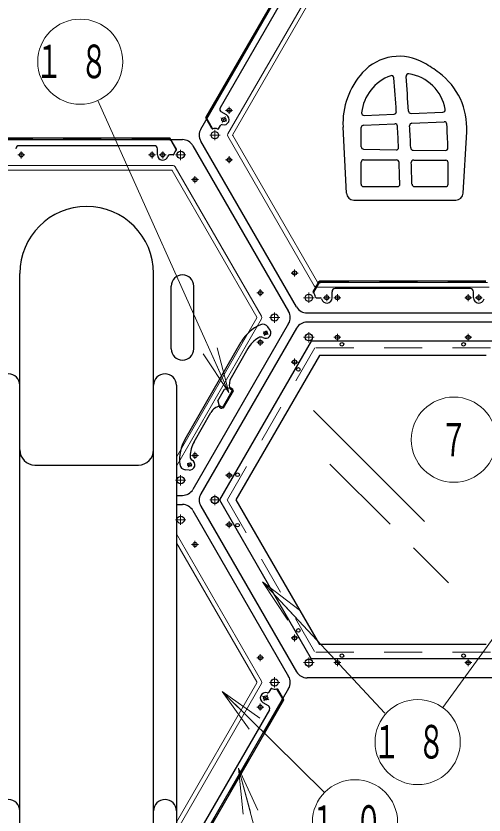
# Model space of a CAD drawing. Units: millimetres on the paper, scale 1:50. Extents: x -385 to 840, y 0 to 267.
# Drawn here: x 145.9 to 176.6, y 174.1 to 226.6 of the extents above; entities that cross this region are included whole.
import ezdxf
from ezdxf.enums import TextEntityAlignment as Align

# ---------------------------------------------------------------- set-up
doc = ezdxf.new("R2010")
doc.units = ezdxf.units.MM
doc.linetypes.add('USER1', pattern=[4.5, 2.5, -2])
doc.linetypes.add('USER2', pattern=[6, 3, -1, 1, -1])
doc.layers.add('1_50', color=7, linetype='Continuous', lineweight=25)
doc.styles.add('ＭＳ ゴシック', font='')
doc.styles.get('ＭＳ ゴシック').set_extended_font_data('MS Gothic')

msp = doc.modelspace()

# ---------------------------------------------------------------- linework, layer by layer
at = {"layer": '1_50', "color": 131}
for p, q in [((158.018, 219.204), (164.311, 230.104)), ((144.219, 218.504), (156.805, 218.504)), ((157.498, 218.104), (163.791, 207.204)), ((164.311, 207.504), (158.018, 218.404)), ((165.004, 207.104), (177.59, 207.104)), ((163.791, 206.404), (157.498, 195.504)), ((164.311, 206.104), (158.018, 195.204)), ((177.59, 206.504), (165.004, 206.504)), ((156.412, 195.104), (156.805, 195.104)), ((156.412, 194.504), (156.805, 194.504)), ((157.498, 194.104), (163.791, 183.204)), ((158.018, 194.404), (164.311, 183.504)), ((177.59, 183.104), (165.004, 183.104)), ((163.791, 182.404), (157.498, 171.504))]:
    msp.add_line(p, q, dxfattribs=at)
at = {"layer": '1_50', "color": 190}
for p, q in [((163.809, 229.434), (158.347, 219.974)), ((163.736, 228.308), (159.286, 220.6)), ((159.705, 220.127), (159.359, 220.327)), ((158.749, 219.238), (158.347, 219.934)), ((158.418, 220.006), (158.379, 220.029)), ((158.44, 219.924), (158.408, 219.868)), ((159.181, 219.218), (159.311, 219.444)), ((155.974, 218.604), (145.051, 218.604)), ((154.962, 218.104), (146.062, 218.104)), ((155.911, 218.558), (155.911, 218.604)), ((155.971, 218.498), (156.035, 218.498)), ((156.411, 217.888), (156.009, 218.584)), ((155.162, 217.504), (155.162, 217.904)), ((156.212, 217.504), (155.951, 217.504)), ((146.112, 198.104), (146.112, 209.704)), ((154.912, 198.104), (154.912, 209.704)), ((165.398, 208.488), (165.801, 209.184)), ((176.759, 209.204), (165.835, 209.204)), ((165.899, 209.158), (165.899, 209.204)), ((156.072, 204.744), (156.072, 208.864)), ((157.552, 204.744), (157.552, 208.864)), ((165.839, 209.098), (165.774, 209.098)), ((175.747, 208.704), (166.847, 208.704)), ((166.647, 208.104), (166.647, 208.504)), ((175.947, 208.104), (175.947, 208.504)), ((165.598, 208.104), (165.858, 208.104)), ((162.628, 182.39), (162.498, 182.164)), ((163.06, 182.371), (163.462, 181.674)), ((163.462, 181.634), (158.001, 172.174)), ((162.104, 181.481), (162.45, 181.281)), ((163.369, 181.684), (163.401, 181.74)), ((163.391, 181.602), (163.431, 181.579)), ((162.523, 181.008), (158.073, 173.3))]:
    msp.add_line(p, q, dxfattribs=at)
at = {"layer": '1_50', "color": 190, "linetype": 'USER1', "lineweight": 13}
for p, q in [((163.847, 229.408), (158.388, 219.954)), ((158.788, 219.261), (158.388, 219.954)), ((158.788, 219.261), (158.749, 219.238)), ((155.971, 218.558), (145.054, 218.558)), ((156.371, 217.865), (155.971, 218.558)), ((156.371, 217.865), (156.41, 217.888)), ((165.439, 208.465), (165.839, 209.158)), ((176.755, 209.158), (165.839, 209.158)), ((165.439, 208.465), (165.399, 208.488)), ((163.021, 182.347), (163.061, 182.37)), ((163.021, 182.347), (163.421, 181.654)), ((163.421, 181.654), (157.962, 172.2))]:
    msp.add_line(p, q, dxfattribs=at)
at = {"layer": '1_50', "color": 131, "lineweight": 13}
for p, q in [((159.796, 218.884), (165.477, 228.724)), ((160.114, 218.834), (165.679, 228.474)), ((165.477, 208.884), (159.796, 218.724)), ((165.679, 209.134), (160.114, 218.774)), ((144.831, 216.804), (156.193, 216.804)), ((156.332, 216.724), (162.013, 206.884)), ((144.947, 216.504), (156.078, 216.504)), ((156.13, 216.474), (161.696, 206.834)), ((176.978, 208.804), (165.616, 208.804)), ((176.863, 209.104), (165.731, 209.104)), ((161.696, 206.774), (156.412, 197.623)), ((162.013, 206.724), (156.412, 197.023)), ((156.412, 192.585), (162.013, 182.884)), ((156.412, 191.985), (161.696, 182.834)), ((161.696, 182.774), (156.412, 173.623)), ((162.013, 182.724), (156.412, 173.023))]:
    msp.add_line(p, q, dxfattribs=at)
at = {"layer": '1_50', "lineweight": 13}
for p, q in [((159.854, 201.878), (151.235, 221.076)), ((159.854, 201.878), (158.626, 204.615)), ((159.082, 204.819), (159.854, 201.878)), ((159.854, 201.878), (158.17, 204.41)), ((162.067, 189.427), (164.113, 187.232)), ((162.067, 189.427), (164.478, 187.573)), ((163.747, 186.892), (162.067, 189.427)), ((162.067, 189.427), (170.123, 180.783)), ((180.016, 189.539), (173.921, 181.148)), ((159.41, 182.197), (161.551, 180.094)), ((159.41, 182.197), (161.901, 180.451)), ((161.2, 179.738), (159.41, 182.197)), ((159.41, 182.197), (166.155, 175.571)), ((160.499, 177.162), (161.274, 174.264)), ((160.499, 177.162), (161.757, 174.393)), ((160.791, 174.135), (160.499, 177.162)), ((160.499, 177.162), (161.506, 173.397))]:
    msp.add_line(p, q, dxfattribs=at)
at = {"layer": '1_50', "color": 2, "linetype": 'USER2', "lineweight": 13}
for p, q in [((160.11, 220.43), (159.65, 220.43)), ((159.88, 220.66), (159.88, 220.2)), ((159.331, 219.939), (159.73, 219.709)), ((159.415, 219.625), (159.645, 220.023)), ((146.212, 217.734), (146.212, 217.274)), ((154.812, 217.734), (154.812, 217.274)), ((155.512, 217.734), (155.512, 217.274)), ((146.442, 217.504), (145.982, 217.504)), ((155.042, 217.504), (154.582, 217.504)), ((155.282, 217.504), (155.742, 217.504)), ((160.11, 217.178), (159.65, 217.178)), ((159.88, 216.948), (159.88, 217.408)), ((157.629, 216.108), (157.629, 215.648)), ((157.399, 215.878), (157.859, 215.878)), ((164.41, 209.73), (163.95, 209.73)), ((164.18, 209.5), (164.18, 209.96)), ((161.929, 208.66), (161.929, 208.2)), ((161.699, 208.43), (162.159, 208.43)), ((166.297, 208.334), (166.297, 207.874)), ((166.997, 207.874), (166.997, 208.334)), ((175.597, 207.874), (175.597, 208.334)), ((176.297, 208.334), (176.297, 207.874)), ((166.067, 208.104), (166.527, 208.104)), ((167.227, 208.104), (166.767, 208.104)), ((175.827, 208.104), (175.367, 208.104)), ((176.067, 208.104), (176.527, 208.104)), ((166.767, 205.504), (167.227, 205.504)), ((166.997, 205.734), (166.997, 205.274)), ((175.367, 205.504), (175.827, 205.504)), ((175.597, 205.734), (175.597, 205.274)), ((161.699, 205.178), (162.159, 205.178)), ((161.929, 204.948), (161.929, 205.408)), ((164.18, 204.108), (164.18, 203.648)), ((164.41, 203.878), (163.95, 203.878)), ((157.399, 197.73), (157.859, 197.73)), ((157.629, 197.5), (157.629, 197.96)), ((159.88, 196.66), (159.88, 196.2)), ((160.11, 196.43), (159.65, 196.43)), ((159.88, 192.948), (159.88, 193.408)), ((160.11, 193.178), (159.65, 193.178)), ((157.399, 191.878), (157.859, 191.878)), ((157.629, 192.108), (157.629, 191.648)), ((164.41, 185.73), (163.95, 185.73)), ((164.18, 185.5), (164.18, 185.96)), ((161.929, 184.66), (161.929, 184.2)), ((161.699, 184.43), (162.159, 184.43)), ((166.767, 184.104), (167.227, 184.104)), ((166.997, 183.874), (166.997, 184.334)), ((175.367, 184.104), (175.827, 184.104)), ((175.597, 183.874), (175.597, 184.334)), ((162.478, 181.669), (162.08, 181.899)), ((162.164, 181.585), (162.394, 181.984)), ((161.929, 180.948), (161.929, 181.408)), ((161.699, 181.178), (162.159, 181.178))]:
    msp.add_line(p, q, dxfattribs=at)
at = {"layer": '1_50', "color": 2}
for p, q in [((171.839, 220.229), (173.934, 220.317)), ((168.753, 220.101), (170.72, 220.183)), ((171.901, 219.591), (174.026, 219.68)), ((167.593, 214.988), (167.369, 219.331)), ((168.564, 218.039), (168.567, 219.299)), ((168.721, 219.459), (170.782, 219.545)), ((175.26, 214.984), (175.5, 219.014)), ((168.72, 217.879), (170.854, 217.827)), ((171.979, 217.805), (174.102, 217.792)), ((168.721, 217.184), (170.893, 217.171)), ((172.015, 217.164), (174.121, 217.152)), ((168.556, 215.573), (168.56, 217.025)), ((168.716, 215.413), (170.943, 215.413)), ((172.063, 215.413), (174.119, 215.413)), ((168.072, 214.533), (174.781, 214.533))]:
    msp.add_line(p, q, dxfattribs=at)
at = {"layer": '1_50', "linetype": 'USER2', "lineweight": 13}
for p, q in [((159.282, 218.804), (158.602, 218.804)), ((158.942, 219.144), (158.942, 218.464)), ((156.69, 217.844), (156.69, 217.164)), ((157.03, 217.504), (156.35, 217.504)), ((165.119, 208.444), (165.119, 207.764)), ((165.459, 208.104), (164.779, 208.104)), ((162.868, 207.144), (162.868, 206.464)), ((163.208, 206.804), (162.528, 206.804)), ((164.779, 205.504), (165.459, 205.504)), ((165.119, 205.844), (165.119, 205.164)), ((157.03, 196.104), (156.35, 196.104)), ((156.69, 196.444), (156.69, 195.764)), ((158.942, 195.144), (158.942, 194.464)), ((158.602, 194.804), (159.282, 194.804)), ((157.03, 193.504), (156.35, 193.504)), ((156.69, 193.844), (156.69, 193.164)), ((164.779, 184.104), (165.459, 184.104)), ((165.119, 184.444), (165.119, 183.764)), ((162.868, 183.144), (162.868, 182.464)), ((163.208, 182.804), (162.528, 182.804))]:
    msp.add_line(p, q, dxfattribs=at)
at = {"layer": '1_50', "color": 70}
for p, q in [((162.567, 205.983), (162.425, 206.189)), ((156.982, 198.81), (160.67, 205.199)), ((161.115, 204.769), (160.006, 202.848)), ((159.454, 200.891), (160.104, 202.017)), ((159.509, 200.859), (160.159, 201.985)), ((159.965, 202.097), (160.159, 201.985)), ((159.315, 200.972), (159.509, 200.859)), ((157.576, 198.639), (158.685, 200.56)), ((157.251, 196.775), (157.001, 196.795))]:
    msp.add_line(p, q, dxfattribs=at)
at = {"layer": '1_50', "color": 190, "linetype": 'USER2', "lineweight": 13}
for p, q in [((162.123, 205.874), (162.435, 205.694)), ((162.189, 205.628), (162.369, 205.94)), ((157.123, 197.214), (157.435, 197.034)), ((157.369, 197.28), (157.189, 196.968))]:
    msp.add_line(p, q, dxfattribs=at)
at = {"layer": '1_50', "color": 4}
for p, q in [((165.269, 205.244), (159.242, 194.804)), ((177.324, 205.244), (165.269, 205.244)), ((165.812, 204.304), (160.327, 194.804)), ((176.782, 204.304), (165.812, 204.304)), ((159.242, 194.804), (165.269, 184.364)), ((160.327, 194.804), (165.812, 185.304)), ((176.782, 185.304), (165.812, 185.304)), ((177.324, 184.364), (165.269, 184.364))]:
    msp.add_line(p, q, dxfattribs=at)
at = {"layer": '1_50', "color": 4, "linetype": 'USER1', "lineweight": 13}
for p, q in [((165.523, 204.804), (159.75, 194.804)), ((177.07, 204.804), (165.523, 204.804)), ((159.75, 194.804), (165.523, 184.804)), ((177.07, 184.804), (165.523, 184.804))]:
    msp.add_line(p, q, dxfattribs=at)
at = {"layer": '1_50', "color": 21}
for p, q in [((146.112, 172.104), (146.112, 202.354)), ((154.912, 172.104), (154.912, 202.354)), ((156.412, 202.354), (156.412, 170.104)), ((147.112, 197.104), (153.912, 197.104))]:
    msp.add_line(p, q, dxfattribs=at)
at = {"layer": '1_50', "color": 40}
for p, q in [((159.126, 201.323), (159.566, 202.085)), ((159.439, 200.865), (160.119, 202.043)), ((159.566, 202.085), (159.976, 202.195)), ((159.976, 202.195), (160.097, 202.125)), ((159.126, 201.323), (159.236, 200.913)), ((159.236, 200.913), (159.357, 200.843))]:
    msp.add_line(p, q, dxfattribs=at)
at = {"layer": '1_50'}
for p, q in [((172.717, 193.384), (165.419, 200.682)), ((170.463, 193.205), (166.499, 197.169)), ((174.308, 189.36), (172.011, 191.657))]:
    msp.add_line(p, q, dxfattribs=at)
at = {"layer": '1_50', "lineweight": 13}
for centre in [(150.088, 223.631), (174.652, 198.77), (172.275, 178.883), (168.153, 173.608)]:
    msp.add_circle(centre, 2.8, dxfattribs=at)
at = {"layer": '1_50', "color": 2}
for centre in [(159.88, 220.43), (159.53, 219.824), (146.212, 217.504), (154.812, 217.504), (155.512, 217.504), (159.88, 217.178), (157.629, 215.878), (164.18, 209.73), (161.929, 208.43), (166.297, 208.104), (166.997, 208.104), (175.597, 208.104), (176.297, 208.104), (166.997, 205.504), (175.597, 205.504), (161.929, 205.178), (164.18, 203.878), (157.629, 197.73), (159.88, 196.43), (159.88, 193.178), (157.629, 191.878), (164.18, 185.73), (161.929, 184.43), (166.997, 184.104), (175.597, 184.104), (162.279, 181.784), (161.929, 181.178)]:
    msp.add_circle(centre, 0.135, dxfattribs=at)
at = {"layer": '1_50', "color": 131}
for centre in [(158.942, 218.804), (156.69, 217.504), (165.119, 208.104), (162.868, 206.804), (165.119, 205.504), (156.69, 196.104), (158.942, 194.804), (156.69, 193.504), (165.119, 184.104), (162.868, 182.804)]:
    msp.add_circle(centre, 0.24, dxfattribs=at)
at = {"layer": '1_50', "color": 190}
for centre in [(162.279, 205.784), (157.279, 197.124)]:
    msp.add_circle(centre, 0.12, dxfattribs=at)
at = {"layer": '1_50', "color": 4}
for centre in [(167.297, 205.044), (175.297, 205.044), (164.429, 203.388), (160.429, 196.46), (160.429, 193.148), (164.429, 186.22), (167.297, 184.564), (175.297, 184.564)]:
    msp.add_circle(centre, 0.12, dxfattribs=at)
at = {"layer": '1_50', "color": 2}
for centre, radius, start, end in [((171.068, 220.718), 3.267, 59.5534, 137.6114), ((167.175, 214.094), 10.951, 53.5491, 59.5534), ((172.308, 219.586), 4.946, 137.6114, 182.9582), ((171.006, 219.281), 4.501, 356.5963, 53.5491), ((171.491, 219.96), 2.92, 109.7488, 173.7403), ((170.558, 222.558), 0.16, 4.4418, 109.7488), ((20.272, 210.884), 150.898, 3.59774, 4.44176), ((171.673, 222.67), 0.16, 81.5811, 184.4512), ((20.272, 210.884), 151.698, 3.58879, 4.45125), ((171.279, 220.009), 2.85, 10.0186, 81.5811), ((168.747, 220.261), 0.16, 173.7403, 272.3838), ((170.714, 220.343), 0.16, 272.3838, 3.5977), ((171.833, 220.389), 0.16, 183.5888, 272.3838), ((173.928, 220.477), 0.16, 272.3838, 10.0186), ((174.033, 219.52), 0.16, 3.4777, 92.3838), ((168.727, 219.299), 0.16, 92.3838, 179.8394), ((170.788, 219.385), 0.16, 3.1112, 92.3838), ((20.272, 211.204), 150.898, 2.57937, 3.11119), ((20.272, 211.204), 151.698, 2.5517, 3.10583), ((171.908, 219.431), 0.16, 92.3838, 183.1058), ((124.393, 216.503), 49.892, 1.669, 3.4777), ((168.724, 218.039), 0.16, 179.8394, 268.6252), ((170.858, 217.987), 0.16, 268.6252, 2.5794), ((171.98, 217.965), 0.16, 182.5517, 269.6528), ((174.103, 217.952), 0.16, 269.6528, 1.669), ((168.72, 217.024), 0.16, 89.6528, 179.8363), ((170.892, 217.011), 0.16, 2.2688, 89.6528), ((172.014, 217.004), 0.16, 89.6528, 182.2495), ((174.12, 216.992), 0.16, 0.747, 89.6528), ((20.272, 211.044), 150.898, 1.72185, 2.26882), ((20.272, 211.044), 151.698, 1.70915, 2.24951), ((124.393, 216.343), 49.892, 359.1126, 0.747), ((168.716, 215.573), 0.16, 179.8363, 270), ((170.943, 215.573), 0.16, 270, 1.7219), ((172.063, 215.573), 0.16, 181.7091, 270), ((174.119, 215.573), 0.16, 270, 359.1126), ((168.072, 215.013), 0.48, 182.9582, 270), ((174.781, 215.013), 0.48, 270, 356.5963)]:
    msp.add_arc(centre, radius, start, end, dxfattribs=at)
at = {"layer": '1_50', "color": 190}
for centre, radius, start, end in [((159.459, 220.5), 0.2, 150, 240), ((158.382, 219.954), 0.04, 150, 210), ((158.443, 219.848), 0.04, 150, 210), ((158.388, 219.954), 0.06, 330, 60), ((159.53, 219.824), 0.35, 252.8396, 60), ((158.784, 219.258), 0.04, 210, 289.1931), ((158.942, 218.804), 0.44, 64.7802, 109.1931), ((159.146, 219.238), 0.04, 244.7802, 330), ((159.398, 219.394), 0.1, 72.8396, 150), ((146.062, 217.904), 0.2, 90, 180), ((154.962, 217.904), 0.2, 0, 90), ((155.971, 218.558), 0.06, 180, 270), ((155.974, 218.564), 0.04, 30, 90), ((156.035, 218.458), 0.04, 30, 90), ((156.69, 217.504), 0.44, 130.8069, 175.2198), ((156.376, 217.868), 0.04, 310.8069, 30), ((155.512, 217.504), 0.35, 180, 347.1604), ((155.951, 217.404), 0.1, 90, 167.1604), ((156.212, 217.544), 0.04, 270, 355.2198), ((150.512, 209.704), 4.4, 0, 180), ((156.812, 208.864), 0.74, 0, 180), ((165.835, 209.164), 0.04, 90, 150), ((165.774, 209.058), 0.04, 90, 150), ((165.839, 209.158), 0.06, 270, 0), ((166.847, 208.504), 0.2, 90, 180), ((175.747, 208.504), 0.2, 0, 90), ((165.433, 208.468), 0.04, 150, 229.1931), ((165.119, 208.104), 0.44, 4.7802, 49.1931), ((165.598, 208.144), 0.04, 184.7802, 270), ((165.858, 208.004), 0.1, 12.8396, 90), ((166.297, 208.104), 0.35, 192.8396, 0), ((176.297, 208.104), 0.35, 180, 347.1604), ((156.812, 204.744), 0.74, 180, 0), ((147.112, 198.104), 1, 180, 270), ((153.912, 198.104), 1, 270, 0), ((162.663, 182.37), 0.04, 64.7802, 150), ((162.868, 182.804), 0.44, 244.7802, 289.1931), ((163.025, 182.351), 0.04, 30, 109.1931), ((162.279, 181.784), 0.35, 72.8396, 240), ((162.412, 182.214), 0.1, 252.8396, 330), ((163.421, 181.654), 0.06, 150, 240), ((163.366, 181.76), 0.04, 330, 30), ((163.428, 181.654), 0.04, 330, 30), ((162.35, 181.108), 0.2, 330, 60)]:
    msp.add_arc(centre, radius, start, end, dxfattribs=at)
at = {"layer": '1_50', "color": 131}
for centre, start, end in [((158.711, 218.804), 150, 210), ((156.805, 217.704), 30, 90), ((163.099, 206.804), 330, 30), ((165.004, 207.904), 210, 270), ((165.004, 205.704), 90, 150), ((156.805, 195.904), 270, 330), ((158.711, 194.804), 150, 210), ((156.805, 193.704), 30, 90), ((165.004, 183.904), 210, 270), ((163.099, 182.804), 330, 30)]:
    msp.add_arc(centre, 0.8, start, end, dxfattribs=at)
at = {"layer": '1_50', "color": 131, "lineweight": 13}
for centre, radius, start, end in [((159.935, 218.804), 0.16, 150, 210), ((160.166, 218.804), 0.06, 150, 210), ((156.193, 216.644), 0.16, 30, 90), ((156.078, 216.444), 0.06, 30, 90), ((165.616, 208.964), 0.16, 210, 270), ((165.731, 209.164), 0.06, 210, 270), ((161.644, 206.804), 0.06, 330, 30), ((161.875, 206.804), 0.16, 330, 30), ((161.644, 182.804), 0.06, 330, 30), ((161.875, 182.804), 0.16, 330, 30)]:
    msp.add_arc(centre, radius, start, end, dxfattribs=at)
at = {"layer": '1_50', "color": 70}
for centre, radius, start, end in [((163.02, 203.842), 2.713, 113.5555, 150), ((162.095, 205.962), 0.4, 34.5491, 113.5555), ((161.959, 205.23), 0.29, 60, 121.3056), ((162.279, 205.784), 0.35, 240, 34.5491), ((162.847, 203.769), 2, 121.3056, 150), ((160.786, 202.398), 0.9, 150, 195.5225), ((160.015, 202.184), 0.1, 195.5225, 240), ((159.465, 200.11), 0.9, 104.4775, 150), ((159.265, 200.885), 0.1, 60, 104.4775), ((159.331, 197.453), 2.713, 150, 186.4445), ((159.308, 197.639), 2, 150, 178.6944), ((157.599, 197.678), 0.29, 178.6944, 240), ((157.033, 197.194), 0.4, 186.4445, 265.4509), ((157.279, 197.124), 0.35, 265.4509, 60)]:
    msp.add_arc(centre, radius, start, end, dxfattribs=at)
at = {"layer": '1_50', "color": 21}
for centre, radius, start, end in [((145.362, 202.354), 0.75, 0, 180), ((155.662, 202.354), 0.75, 0, 180), ((147.112, 198.104), 1, 180, 270), ((153.912, 198.104), 1, 270, 0), ((145.362, 174.354), 0.75, 0, 180), ((155.662, 174.354), 0.75, 0, 180)]:
    msp.add_arc(centre, radius, start, end, dxfattribs=at)
at = {"layer": '1_50', "color": 40}
for centre, start, end in [((160.067, 202.073), 330, 60), ((159.387, 200.895), 240, 330)]:
    msp.add_arc(centre, 0.06, start, end, dxfattribs=at)

# ---------------------------------------------------------------- texts
at = {"layer": '1_50', "style": 'ＭＳ ゴシック', "width": 0.6}
msp.add_text('７', height=2.199, dxfattribs=at).set_placement((174.652, 198.77), align=Align.MIDDLE_CENTER)
at = {"layer": '1_50', "char_height": 2.199, "attachment_point": 5, "style": 'ＭＳ ゴシック'}
for s, insert in [('\\T1.64;\\W0.6;１８', (150.088, 223.631)), ('\\T1.64;\\W0.6;１８', (172.275, 178.883)), ('\\T1.64;\\W0.6;１０', (168.153, 173.608))]:
    msp.add_mtext(s, dxfattribs=dict(at, insert=insert))

doc.saveas('drawing.dxf')
